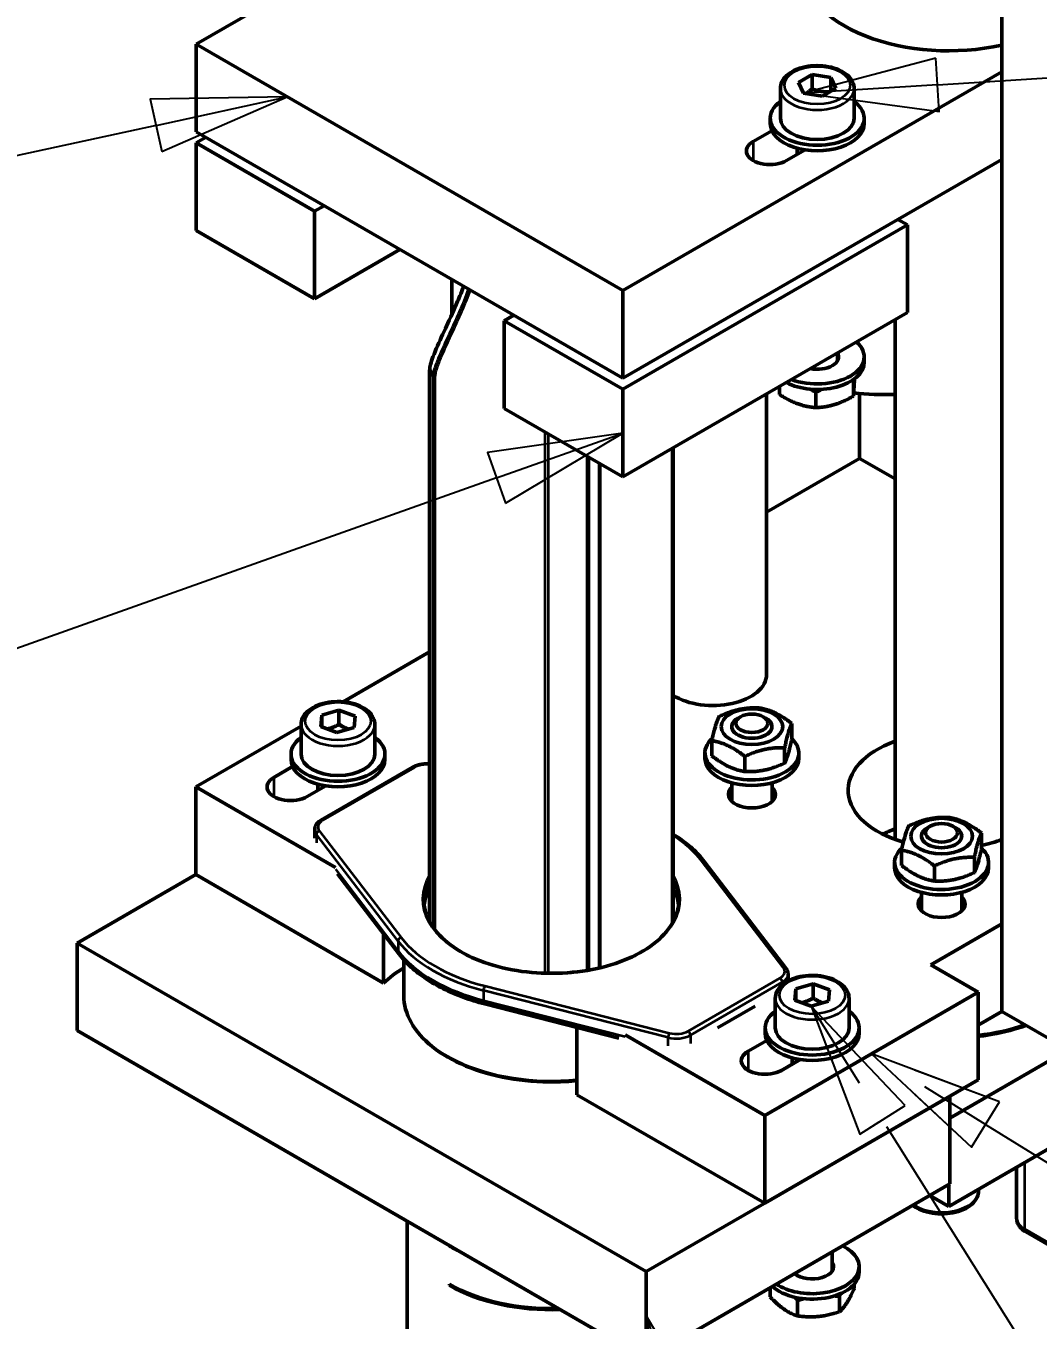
# Model space of a CAD drawing. Header units: millimetres. Extents: x -945 to 1680, y -1981 to 1188.
# Drawn here: x 1042.2 to 1117.6, y 829.7 to 926.2 of the extents above; entities that cross this region are included whole.
import ezdxf

# ---------------------------------------------------------------- set-up
doc = ezdxf.new("R2010")
doc.units = ezdxf.units.MM
doc.header["$LTSCALE"] = 4
for name, color, linetype, lineweight in [('Symbol (ISO)', 7, 'Continuous', 25), ('Visible (ISO)', 7, 'Continuous', 50), ('Visible Narrow (ISO)', 7, 'Continuous', 35)]:
    doc.layers.add(name, color=color, linetype=linetype, lineweight=lineweight)
doc.styles.add('Note Text (ISO)', font='tahoma.ttf')

# ---------------------------------------------------------------- blocks, each defined once
blk = doc.blocks.new('Balloon21')
at = {"layer": 'Symbol (ISO)'}
for p, q in [((271.669, 223.962), (269.146, 223.596)), ((269.314, 223.125), (271.669, 223.962)), ((269.481, 222.653), (271.669, 223.962)), ((269.146, 223.596), (269.481, 222.653)), ((269.314, 223.125), (249.76, 216.175)), ((244.816, 219.668), (244.657, 219.668)), ((244.816, 209.168), (244.657, 209.168))]:
    blk.add_line(p, q, dxfattribs=at)
at = {"layer": 'Symbol (ISO)', "flags": 128}
blk.add_lwpolyline([(269.481, 222.653), (271.669, 223.962), (269.146, 223.596), (269.481, 222.653)], dxfattribs=at)
at = {"layer": 'Symbol (ISO)'}
for centre, start, end in [((244.657, 214.418), 90, 270), ((244.816, 214.418), 270, 90)]:
    blk.add_arc(centre, 5.25, start, end, dxfattribs=at)
blk.add_solid([(269.481, 222.653), (271.669, 223.962), (269.146, 223.596), (269.481, 222.653)], dxfattribs=at)
at = {"layer": 'Symbol (ISO)', "insert": (244.736, 214.454), "char_height": 3.5, "attachment_point": 5, "style": 'Note Text (ISO)'}
blk.add_mtext('004', dxfattribs=at)
blk = doc.blocks.new('Balloon22')
at = {"layer": 'Symbol (ISO)'}
for p, q in [((265.412, 230.228), (262.863, 230.185)), ((262.863, 230.185), (263.075, 229.208)), ((262.969, 229.697), (265.412, 230.228)), ((263.075, 229.208), (265.412, 230.228)), ((262.969, 229.697), (237.033, 224.056))]:
    blk.add_line(p, q, dxfattribs=at)
at = {"layer": 'Symbol (ISO)', "flags": 128}
blk.add_lwpolyline([(263.075, 229.208), (265.412, 230.228), (262.863, 230.185), (263.075, 229.208)], dxfattribs=at)
at = {"layer": 'Symbol (ISO)'}
blk.add_solid([(263.075, 229.208), (265.412, 230.228), (262.863, 230.185), (263.075, 229.208)], dxfattribs=at)
blk = doc.blocks.new('Balloon28')
at = {"layer": 'Symbol (ISO)'}
for p, q in [((272.924, 205.153), (272.106, 207.515)), ((273.396, 205.316), (272.106, 207.515)), ((272.106, 207.515), (272.451, 204.989))]:
    blk.add_line(p, q, dxfattribs=at)
at = {"layer": 'Symbol (ISO)', "flags": 128}
blk.add_lwpolyline([(273.396, 205.316), (272.106, 207.515), (272.451, 204.989), (273.396, 205.316)], dxfattribs=at)
at = {"layer": 'Symbol (ISO)'}
blk.add_solid([(273.396, 205.316), (272.106, 207.515), (272.451, 204.989), (273.396, 205.316)], dxfattribs=at)
blk = doc.blocks.new('Balloon29')
at = {"layer": 'Symbol (ISO)'}
for p, q in [((278.693, 211.498), (277.107, 212.089)), ((277.098, 211.647), (278.167, 210.648)), ((278.43, 211.073), (277.299, 211.773)), ((278.167, 210.648), (278.693, 211.498)), ((278.43, 211.073), (295.067, 200.777)), ((299.521, 203.27), (299.681, 203.27)), ((299.521, 192.77), (299.681, 192.77))]:
    blk.add_line(p, q, dxfattribs=at)
at = {"layer": 'Symbol (ISO)', "flags": 128}
blk.add_lwpolyline([(278.693, 211.498), (276.304, 212.389), (278.167, 210.648), (278.693, 211.498)], dxfattribs=at)
at = {"layer": 'Symbol (ISO)'}
for centre, start, end in [((299.521, 198.02), 90, 270), ((299.681, 198.02), 270, 90)]:
    blk.add_arc(centre, 5.25, start, end, dxfattribs=at)
blk.add_solid([(278.693, 211.498), (276.304, 212.389), (278.167, 210.648), (278.693, 211.498)], dxfattribs=at)
at = {"layer": 'Symbol (ISO)', "insert": (299.601, 198.057), "char_height": 3.5, "attachment_point": 5, "style": 'Note Text (ISO)'}
blk.add_mtext('005', dxfattribs=at)
blk = doc.blocks.new('Balloon36')
at = {"layer": 'Symbol (ISO)'}
for p, q in [((275.181, 213.278), (276.086, 210.894)), ((276.083, 211.841), (275.181, 213.278)), ((276.264, 212.133), (275.181, 213.278)), ((276.086, 210.894), (276.45, 211.123)), ((276.586, 211.038), (294.092, 183.138))]:
    blk.add_line(p, q, dxfattribs=at)
at = {"layer": 'Symbol (ISO)', "flags": 128}
blk.add_lwpolyline([(276.933, 211.426), (275.181, 213.278), (276.086, 210.894), (276.933, 211.426)], dxfattribs=at)
at = {"layer": 'Symbol (ISO)'}
blk.add_solid([(276.933, 211.426), (275.181, 213.278), (276.086, 210.894), (276.933, 211.426)], dxfattribs=at)
blk = doc.blocks.new('Balloon37')
at = {"layer": 'Symbol (ISO)'}
for p, q in [((277.535, 230.453), (312.561, 232.685)), ((277.503, 230.952), (275.04, 230.294)), ((277.567, 229.954), (277.503, 230.952)), ((277.535, 230.453), (275.04, 230.294)), ((275.04, 230.294), (277.567, 229.954))]:
    blk.add_line(p, q, dxfattribs=at)
at = {"layer": 'Symbol (ISO)', "flags": 128}
blk.add_lwpolyline([(277.503, 230.952), (275.04, 230.294), (277.567, 229.954), (277.503, 230.952)], dxfattribs=at)
at = {"layer": 'Symbol (ISO)'}
blk.add_solid([(277.503, 230.952), (275.04, 230.294), (277.567, 229.954), (277.503, 230.952)], dxfattribs=at)

msp = doc.modelspace()

# ---------------------------------------------------------------- linework, layer by layer
at = {"layer": 'Visible (ISO)'}
for p, q in [((1114.94, 972.744), (1114.94, 852.719)), ((1073.675, 935.697), (1054.858, 924.833)), ((1054.858, 924.833), (1086.678, 906.462)), ((1054.858, 918.301), (1054.858, 924.833)), ((1086.678, 906.462), (1114.94, 922.779)), ((1099.776, 921.981), (1100.789, 922.574)), ((1100.789, 922.574), (1102.186, 922.365)), ((1100.789, 922.574), (1100.789, 921.513)), ((1100.16, 921.177), (1099.776, 921.981)), ((1102.57, 921.561), (1101.557, 920.968)), ((1102.186, 922.365), (1102.57, 921.561)), ((1102.186, 921.336), (1102.186, 922.365)), ((1098.423, 921.526), (1098.423, 919.322)), ((1101.557, 920.968), (1100.16, 921.177)), ((1103.923, 921.526), (1103.923, 919.322)), ((1097.673, 919.322), (1097.673, 918.913)), ((1104.673, 919.322), (1104.673, 918.913)), ((1054.858, 918.301), (1086.678, 899.93)), ((1055.565, 917.893), (1054.858, 917.485)), ((1096.4, 917.587), (1097.793, 918.39)), ((1054.858, 917.485), (1063.697, 912.381)), ((1054.858, 910.953), (1054.858, 917.485)), ((1100.267, 916.962), (1098.875, 916.158)), ((1099.673, 917.088), (1099.673, 916.618)), ((1086.678, 899.93), (1114.94, 916.247)), ((1063.697, 912.381), (1064.404, 912.79)), ((1063.697, 905.849), (1063.697, 912.381)), ((1054.858, 910.953), (1063.697, 905.849)), ((1086.678, 899.113), (1107.891, 911.361)), ((1107.891, 911.361), (1107.184, 911.769)), ((1107.891, 904.829), (1107.891, 911.361)), ((1070.061, 909.524), (1063.697, 905.849)), ((1073.928, 907.291), (1073.928, 904.677)), ((1086.678, 899.93), (1086.678, 906.462)), ((1073.928, 904.646), (1073.928, 904.646)), ((1078.546, 904.625), (1077.839, 904.216)), ((1077.839, 904.216), (1077.839, 897.684)), ((1077.839, 904.216), (1086.678, 899.113)), ((1086.678, 892.581), (1107.891, 904.829)), ((1106.974, 865.546), (1106.974, 904.3)), ((1102.673, 901.816), (1102.673, 901.206)), ((1104.673, 901.119), (1104.673, 901.528)), ((1072.274, 900.565), (1072.274, 859.407)), ((1072.28, 900.545), (1072.414, 900.328)), ((1072.414, 900.328), (1072.548, 900.11)), ((1072.683, 900.077), (1072.675, 900.075)), ((1103.868, 899.737), (1103.868, 898.602)), ((1086.678, 892.581), (1086.678, 899.113)), ((1097.395, 877.839), (1097.395, 898.769)), ((1098.371, 899.333), (1098.371, 898.71)), ((1101.065, 898.874), (1101.065, 897.74)), ((1104.333, 893.952), (1104.333, 898.795)), ((1077.839, 897.684), (1086.678, 892.581)), ((1090.431, 894.748), (1090.431, 859.407)), ((1084.974, 893.565), (1084.974, 855.976)), ((1104.333, 893.952), (1097.395, 889.946)), ((1106.974, 892.427), (1104.333, 893.952)), ((1072.274, 879.525), (1065.837, 875.808)), ((1064.157, 873.977), (1064.231, 874.809)), ((1064.231, 874.809), (1065.517, 875.188)), ((1064.231, 874.809), (1064.231, 873.949)), ((1065.517, 875.188), (1066.728, 874.735)), ((1065.517, 874.127), (1065.517, 875.188)), ((1066.728, 874.735), (1066.654, 873.903)), ((1095.458, 874.697), (1095.241, 874.571)), ((1097.145, 874.697), (1097.362, 874.571)), ((1062.693, 873.993), (1054.836, 869.457)), ((1062.693, 874.111), (1062.693, 871.906)), ((1065.369, 873.524), (1064.157, 873.977)), ((1066.654, 873.903), (1065.369, 873.524)), ((1068.193, 874.111), (1068.193, 871.906)), ((1094.802, 873.959), (1094.802, 873.959)), ((1097.802, 873.959), (1097.802, 873.959)), ((1099.28, 873.049), (1099.28, 874.183)), ((1093.324, 871.776), (1093.324, 872.91)), ((1098.745, 871.241), (1098.745, 872.376)), ((1061.943, 871.906), (1061.943, 871.498)), ((1068.943, 871.906), (1068.943, 871.498)), ((1092.802, 871.999), (1092.802, 871.591)), ((1095.767, 870.605), (1095.767, 871.739)), ((1099.802, 871.999), (1099.802, 871.591)), ((1060.67, 870.171), (1062.062, 870.975)), ((1071.035, 870.933), (1064.196, 866.984)), ((1054.836, 869.457), (1065.252, 863.443)), ((1054.836, 862.925), (1054.836, 869.457)), ((1064.537, 869.546), (1063.144, 868.742)), ((1063.943, 869.672), (1063.943, 869.203)), ((1094.802, 868.382), (1094.802, 869.765)), ((1097.802, 868.382), (1097.802, 869.765)), ((1109.6, 866.532), (1109.383, 866.406)), ((1111.288, 866.532), (1111.504, 866.406)), ((1063.705, 866.258), (1063.705, 865.645)), ((1108.944, 865.794), (1108.944, 865.794)), ((1111.944, 865.794), (1111.944, 865.794)), ((1113.422, 864.884), (1113.422, 866.018)), ((1107.466, 863.611), (1107.466, 864.745)), ((1098.842, 855.954), (1092.753, 863.898)), ((1106.944, 863.834), (1106.944, 863.426)), ((1112.887, 863.076), (1112.887, 864.211)), ((1113.944, 863.834), (1113.944, 863.426)), ((1054.836, 862.925), (1045.997, 857.822)), ((1054.836, 862.925), (1068.838, 854.841)), ((1069.994, 857.004), (1065.408, 862.987)), ((1109.91, 862.44), (1109.91, 863.574)), ((1108.944, 860.217), (1108.944, 861.6)), ((1111.944, 860.217), (1111.944, 861.6)), ((1109.637, 856.189), (1114.94, 859.251)), ((1068.838, 854.841), (1068.838, 858.512)), ((1045.997, 857.822), (1088.424, 833.327)), ((1045.997, 851.29), (1045.997, 857.822)), ((1070.352, 853.903), (1070.352, 856.573)), ((1113.172, 854.148), (1109.637, 856.189)), ((1099, 855.51), (1099, 855.005)), ((1097.262, 844.962), (1113.172, 854.148)), ((1099.513, 853.564), (1099.587, 854.397)), ((1099.587, 854.397), (1100.872, 854.776)), ((1099.587, 854.397), (1099.587, 853.537)), ((1100.872, 854.776), (1102.083, 854.323)), ((1100.872, 853.714), (1100.872, 854.776)), ((1102.083, 854.323), (1102.009, 853.49)), ((1113.172, 847.616), (1113.172, 854.148)), ((1086.389, 850.73), (1076.389, 853.285)), ((1093.727, 851.494), (1096.555, 853.127)), ((1098.048, 853.698), (1098.048, 851.494)), ((1100.724, 853.111), (1099.513, 853.564)), ((1102.009, 853.49), (1100.724, 853.111)), ((1103.548, 853.698), (1103.548, 851.494)), ((1114.94, 852.719), (1113.172, 851.698)), ((1114.94, 852.719), (1120.597, 849.453)), ((1045.997, 851.29), (1088.424, 826.795)), ((1083.26, 851.529), (1083.26, 846.514)), ((1097.298, 851.494), (1097.298, 851.086)), ((1104.298, 851.494), (1104.298, 851.086)), ((1086.846, 850.976), (1097.262, 844.962)), ((1096.025, 849.759), (1097.417, 850.563)), ((1110.974, 838.182), (1132.187, 850.429)), ((1099.298, 849.26), (1099.298, 848.791)), ((1111.051, 844.758), (1119.89, 849.861)), ((1099.892, 849.134), (1098.5, 848.33)), ((1097.262, 838.43), (1113.172, 847.616)), ((1083.26, 846.514), (1097.262, 838.43)), ((1088.424, 833.327), (1111.051, 846.391)), ((1111.051, 839.859), (1111.051, 846.391)), ((1097.262, 838.43), (1097.262, 844.962)), ((1116.035, 837.336), (1116.035, 841.104)), ((1088.424, 826.795), (1111.051, 839.859)), ((1110.974, 838.182), (1110.974, 839.815)), ((1109.56, 838.998), (1110.974, 838.182)), ((1113.194, 839.345), (1113.194, 839.463)), ((1070.602, 828.016), (1070.602, 837.084)), ((1139.877, 822.923), (1116.725, 836.291)), ((1073.751, 835.266), (1073.751, 835.221)), ((1073.786, 835.242), (1073.751, 835.221)), ((1073.786, 835.246), (1073.786, 835.242)), ((1102.298, 834.805), (1102.298, 833.378)), ((1088.424, 826.795), (1088.424, 833.327)), ((1104.298, 833.292), (1104.298, 833.7)), ((1073.751, 832.384), (1073.751, 832.302)), ((1073.786, 832.323), (1073.751, 832.302)), ((1073.786, 832.364), (1073.786, 832.323)), ((1097.668, 832.132), (1097.668, 831.436)), ((1103.928, 832.387), (1103.928, 832.053)), ((1099.696, 831.16), (1099.696, 830.025)), ((1102.826, 831.468), (1102.826, 830.334))]:
    msp.add_line(p, q, dxfattribs=at)
for centre, major_axis, start_param, end_param in [((1110.974, 930.696), (-11, 0), 0, 1.939639), ((1101.173, 919.322), (-3.5, 0), 5.616239, 10.091724), ((1101.173, 918.913), (-3.5, 0), 0, 3.141593), ((1101.173, 919.322), (2.75, 0), 3.141593, 6.283185), ((1097.638, 916.872), (-1.75, 0), 5.497787, 8.63938), ((1101.173, 901.528), (3.5, 0), 4.13031, 6.865264), ((1101.173, 901.528), (1.6, 0), 4.384487, 6.611087), ((1101.173, 901.119), (1.6, 0), 0.22281, 0.355421), ((1072.374, 900.565), (-0.1, 0), 5.87408, 6.624757), ((1072.382, 900.566), (-0.1, 0), 6.283183, 6.582131), ((1081.352, 902.163), (-9.487, 0), 0.298946, 0.341572), ((1072.374, 900.565), (-0.1, 0), 5.755911, 5.759084), ((1072.382, 900.566), (-0.1, 0), 5.960954, 5.964409), ((1081.352, 902.163), (-9.487, 0), 0.341572, 0.384197), ((1101.173, 901.119), (3.5, 0), 3.986089, 6.283185), ((1072.642, 900.13), (-0.1, 0), 0.341572, 1.912368), ((1072.65, 900.131), (-0.1, 0), 0.384197, 1.912368), ((1106.101, 904.77), (-10.5, 0), 1.358558, 1.654029), ((1093.395, 877.839), (4, 0), 3.877782, 6.283185), ((1096.302, 873.959), (-1.5, 0), 5.484474, 10.223489), ((1096.302, 873.959), (-1.5, 0), 5.497787, 10.210176), ((1065.443, 871.906), (-3.5, 0), 5.616239, 10.091724), ((1096.302, 871.999), (-3.5, 0), 5.708631, 9.977989), ((1110.974, 869.208), (-7.5, 0), 5.274925, 7.387163), ((1065.443, 871.498), (-3.5, 0), 0, 3.141593), ((1065.443, 871.906), (2.75, 0), 3.141593, 6.283185), ((1096.302, 871.591), (-3.5, 0), 0, 3.141593), ((1061.907, 869.457), (-1.75, 0), 5.497787, 8.63938), ((1096.302, 868.902), (1.75, 0), 2.600493, 6.824285), ((1110.974, 862.676), (-7.5, 0), 5.274925, 5.428678), ((1110.444, 865.794), (-1.5, 0), 5.484474, 10.223489), ((1110.444, 865.794), (-1.5, 0), 5.497787, 10.210176), ((1110.444, 863.834), (-3.5, 0), 5.708631, 9.977989), ((1110.974, 869.208), (-7.5, 0), 1.903235, 2.127966), ((1110.444, 863.426), (-3.5, 0), 0, 3.141593), ((1110.444, 860.737), (1.75, 0), 2.600493, 6.824285), ((1077.817, 851.698), (-10.5, 0), 5.503168, 5.738191), ((1100.798, 851.494), (-3.5, 0), 5.616239, 10.091724), ((1100.798, 851.494), (2.75, 0), 3.141593, 6.283185), ((1100.798, 851.086), (-3.5, 0), 0, 3.141593), ((1097.262, 849.044), (-1.75, 0), 5.497787, 8.63938), ((1081.352, 839.61), (-10.75, 0), 0.785398, 0.886387), ((1081.388, 839.63), (10.75, 0), 3.926991, 3.956787), ((1100.798, 833.7), (3.5, 0), 3.8431, 7.152475), ((1100.798, 833.7), (1.6, 0), 3.742652, 6.638607), ((1100.798, 833.292), (3.5, 0), 3.698354, 6.283185), ((1100.798, 833.292), (1.6, 0), 0.22281, 0.355421), ((1081.352, 836.773), (10.75, 0), 3.926991, 4.761355), ((1081.352, 836.691), (-10.75, 0), 0.785398, 1.632248), ((1081.388, 836.711), (10.75, 0), 3.926991, 4.767615)]:
    msp.add_ellipse(centre, major_axis=major_axis, ratio=0.57735, start_param=start_param, end_param=end_param, dxfattribs=at)
for centre, major_axis in [((1096.302, 873.959), (-2.3, 0)), ((1096.302, 874.209), (1.193, 0)), ((1110.444, 865.794), (-2.3, 0)), ((1110.444, 866.044), (1.193, 0))]:
    msp.add_ellipse(centre, major_axis=major_axis, ratio=0.57735, dxfattribs=at)
for points, knots in [([(1098.423, 921.526), (1098.423, 921.698), (1098.464, 921.868), (1098.619, 922.197), (1098.739, 922.354), (1099.055, 922.648), (1099.26, 922.781), (1099.728, 923.003), (1099.994, 923.09), (1100.553, 923.208), (1100.847, 923.238), (1101.433, 923.243), (1101.726, 923.216), (1102.286, 923.108), (1102.553, 923.027), (1103.037, 922.811), (1103.253, 922.677), (1103.603, 922.364), (1103.74, 922.185), (1103.889, 921.841), (1103.923, 921.684), (1103.923, 921.526)], [0.269274, 0.269274, 0.269274, 0.269274, 0.535069, 0.535069, 0.824693, 0.824693, 1.152788, 1.152788, 1.491499, 1.491499, 1.827632, 1.827632, 2.162192, 2.162192, 2.498107, 2.498107, 2.836759, 2.836759, 3.166359, 3.166359, 3.410867, 3.410867, 3.410867, 3.410867]), ([(1072.282, 900.566), (1072.282, 900.695), (1072.307, 900.827), (1072.388, 901.144), (1072.452, 901.332), (1072.732, 902.079), (1072.988, 902.632), (1073.338, 903.392), (1073.434, 903.599), (1073.816, 904.426), (1074.099, 905.047), (1074.522, 906.039), (1074.674, 906.408), (1074.816, 906.778)], [0, 0, 0, 0, 0.045776, 0.045776, 0.1127633, 0.1127633, 0.3136118, 0.3136118, 0.3888377, 0.3888377, 0.6145318, 0.6145318, 0.7476729, 0.7476729, 0.7476729, 0.7476729]), ([(1062.693, 874.111), (1062.693, 874.282), (1062.733, 874.453), (1062.888, 874.782), (1063.008, 874.938), (1063.325, 875.233), (1063.529, 875.366), (1063.998, 875.588), (1064.263, 875.675), (1064.823, 875.792), (1065.116, 875.823), (1065.702, 875.827), (1065.995, 875.801), (1066.556, 875.693), (1066.823, 875.611), (1067.306, 875.396), (1067.522, 875.262), (1067.873, 874.948), (1068.01, 874.77), (1068.158, 874.426), (1068.193, 874.269), (1068.193, 874.111)], [0.99592, 0.99592, 0.99592, 0.99592, 1.261714, 1.261714, 1.551339, 1.551339, 1.879434, 1.879434, 2.218145, 2.218145, 2.554278, 2.554278, 2.888837, 2.888837, 3.224753, 3.224753, 3.563405, 3.563405, 3.893005, 3.893005, 4.137513, 4.137513, 4.137513, 4.137513]), ([(1071.035, 870.933), (1071.121, 870.983), (1071.215, 871.025), (1071.413, 871.094), (1071.517, 871.121), (1071.732, 871.161), (1071.843, 871.172), (1072.061, 871.181), (1072.168, 871.177), (1072.274, 871.167)], [3.1415927, 3.1415927, 3.1415927, 3.1415927, 3.3819932, 3.3819932, 3.6223937, 3.6223937, 3.8627943, 3.8627943, 4.0922274, 4.0922274, 4.0922274, 4.0922274]), ([(1063.705, 866.258), (1063.705, 866.318), (1063.713, 866.379), (1063.745, 866.495), (1063.768, 866.551), (1063.828, 866.656), (1063.863, 866.705), (1063.944, 866.796), (1063.989, 866.839), (1064.087, 866.917), (1064.14, 866.952), (1064.196, 866.984)], [2.3561945, 2.3561945, 2.3561945, 2.3561945, 2.5132741, 2.5132741, 2.6703538, 2.6703538, 2.8274334, 2.8274334, 2.984513, 2.984513, 3.1415927, 3.1415927, 3.1415927, 3.1415927]), ([(1090.431, 865.927), (1090.546, 865.856), (1090.658, 865.784), (1091.171, 865.441), (1091.541, 865.153), (1092.205, 864.547), (1092.5, 864.228), (1092.753, 863.898)], [4.7458751, 4.7458751, 4.7458751, 4.7458751, 4.7861477, 4.7861477, 4.9336652, 4.9336652, 5.0811826, 5.0811826, 5.0811826, 5.0811826]), ([(1072.274, 861.952), (1072.239, 861.886), (1072.205, 861.821), (1072.01, 861.402), (1071.908, 861.042), (1071.87, 860.68)], [3.6253519, 3.6253519, 3.6253519, 3.6253519, 3.6634803, 3.6634803, 3.8661341, 3.8661341, 3.8661341, 3.8661341]), ([(1090.852, 861.006), (1090.852, 860.421), (1090.686, 859.835), (1090.035, 858.727), (1089.556, 858.205), (1088.336, 857.275), (1087.598, 856.868), (1085.935, 856.206), (1085.011, 855.951), (1083.068, 855.622), (1082.05, 855.547), (1080.024, 855.586), (1079.016, 855.699), (1077.115, 856.102), (1076.221, 856.392), (1074.639, 857.116), (1073.951, 857.55), (1072.848, 858.518), (1072.433, 859.051), (1071.96, 860.063), (1071.852, 860.534), (1071.852, 861.006)], [5.497787, 5.497787, 5.497787, 5.497787, 5.824705, 5.824705, 6.146357, 6.146357, 6.464761, 6.464761, 6.78307, 6.78307, 7.101679, 7.101679, 7.420391, 7.420391, 7.738948, 7.738948, 8.057199, 8.057199, 8.375869, 8.375869, 8.63938, 8.63938, 8.63938, 8.63938]), ([(1076.389, 853.285), (1075.835, 853.426), (1075.298, 853.591), (1074.27, 853.967), (1073.778, 854.177), (1072.849, 854.64), (1072.412, 854.892), (1071.602, 855.434), (1071.229, 855.725), (1070.555, 856.34), (1070.254, 856.664), (1069.994, 857.004)], [1.2020027, 1.2020027, 1.2020027, 1.2020027, 1.3495202, 1.3495202, 1.4970376, 1.4970376, 1.6445551, 1.6445551, 1.7920725, 1.7920725, 1.9395899, 1.9395899, 1.9395899, 1.9395899]), ([(1098.842, 855.954), (1098.861, 855.928), (1098.879, 855.902), (1098.912, 855.847), (1098.927, 855.818), (1098.953, 855.76), (1098.964, 855.73), (1098.982, 855.669), (1098.989, 855.637), (1098.998, 855.574), (1099, 855.542), (1099, 855.51)], [5.0811826, 5.0811826, 5.0811826, 5.0811826, 5.1645035, 5.1645035, 5.2478244, 5.2478244, 5.3311453, 5.3311453, 5.4144662, 5.4144662, 5.4977871, 5.4977871, 5.4977871, 5.4977871]), ([(1098.048, 853.698), (1098.048, 853.87), (1098.088, 854.04), (1098.244, 854.37), (1098.364, 854.526), (1098.68, 854.82), (1098.885, 854.954), (1099.353, 855.176), (1099.619, 855.263), (1100.178, 855.38), (1100.471, 855.411), (1101.058, 855.415), (1101.351, 855.389), (1101.911, 855.281), (1102.178, 855.199), (1102.661, 854.983), (1102.877, 854.849), (1103.228, 854.536), (1103.365, 854.358), (1103.514, 854.013), (1103.548, 853.856), (1103.548, 853.698)], [0.99592, 0.99592, 0.99592, 0.99592, 1.261714, 1.261714, 1.551339, 1.551339, 1.879434, 1.879434, 2.218145, 2.218145, 2.554278, 2.554278, 2.888837, 2.888837, 3.224753, 3.224753, 3.563405, 3.563405, 3.893005, 3.893005, 4.137513, 4.137513, 4.137513, 4.137513]), ([(1070.352, 853.903), (1070.352, 853.225), (1070.536, 852.548), (1071.25, 851.257), (1071.787, 850.644), (1073.168, 849.54), (1074.016, 849.051), (1075.933, 848.256), (1077.002, 847.95), (1079.247, 847.548), (1080.424, 847.454), (1082.155, 847.476), (1082.711, 847.508), (1083.26, 847.564)], [3.926991, 3.926991, 3.926991, 3.926991, 4.235865, 4.235865, 4.552235, 4.552235, 4.874765, 4.874765, 5.197752, 5.197752, 5.520219, 5.520219, 5.67345, 5.67345, 5.67345, 5.67345]), ([(1116.737, 851.681), (1115.955, 851.4), (1115.113, 851.177), (1113.888, 850.954), (1113.532, 850.901), (1113.172, 850.858)], [5.815677, 5.815677, 5.815677, 5.815677, 6.0684577, 6.0684577, 6.1696542, 6.1696542, 6.1696542, 6.1696542]), ([(1108.292, 838.266), (1108.431, 838.158), (1108.589, 838.062), (1108.999, 837.868), (1109.265, 837.781), (1109.824, 837.664), (1110.117, 837.633), (1110.704, 837.629), (1110.997, 837.655), (1111.557, 837.763), (1111.824, 837.845), (1112.307, 838.06), (1112.523, 838.194), (1112.874, 838.507), (1113.011, 838.686), (1113.16, 839.03), (1113.194, 839.187), (1113.194, 839.345)], [6.566745, 6.566745, 6.566745, 6.566745, 6.81217, 6.81217, 7.150881, 7.150881, 7.487014, 7.487014, 7.821573, 7.821573, 8.157489, 8.157489, 8.496141, 8.496141, 8.825741, 8.825741, 9.070249, 9.070249, 9.070249, 9.070249]), ([(1116.725, 836.291), (1116.649, 836.334), (1116.578, 836.382), (1116.443, 836.489), (1116.381, 836.548), (1116.267, 836.676), (1116.216, 836.747), (1116.13, 836.899), (1116.095, 836.982), (1116.048, 837.155), (1116.035, 837.245), (1116.035, 837.336)], [4.712389, 4.712389, 4.712389, 4.712389, 4.8694686, 4.8694686, 5.0265482, 5.0265482, 5.1836279, 5.1836279, 5.3407075, 5.3407075, 5.4977871, 5.4977871, 5.4977871, 5.4977871])]:
    msp.add_open_spline(points, degree=3, knots=knots, dxfattribs=at)
for points, weights in [([(1100.789, 921.513), (1100.542, 921.285), (1100.328, 921.152)], [1, 1.06991003885, 1.07663460229]), ([(1102.12, 921.298), (1101.462, 921.248), (1100.789, 921.513)], [1.01235628466, 1.14825374018, 1]), ([(1103.868, 899.737), (1103.789, 899.733), (1103.712, 899.728)], [1, 1.00758847928, 1.01443248775]), ([(1103.868, 898.602), (1103.912, 899.043), (1103.952, 899.89)], [1, 1.12240667591, 1.05110498513]), ([(1103.872, 899.832), (1103.87, 899.785), (1103.868, 899.737)], [1.00984881487, 1.00509201248, 1]), ([(1098.371, 898.71), (1099.718, 897.851), (1101.065, 897.74)], [1, 1.15470053838, 1]), ([(1101.065, 898.874), (1100.854, 899.009), (1100.658, 899.121)], [1, 1.0214259123, 1.03691687799]), ([(1101.495, 899.107), (1101.288, 899.002), (1101.065, 898.874)], [1.03734578486, 1.0217233186, 1]), ([(1101.065, 897.74), (1102.467, 897.797), (1103.868, 898.602)], [1, 1.15470053838, 1]), ([(1093.858, 874.717), (1095.347, 875.41), (1096.836, 875.354)], [1, 1.15470053838, 1]), ([(1096.836, 875.354), (1098.058, 875.142), (1099.28, 874.183)], [1, 1.15470053838, 1]), ([(1093.324, 872.91), (1093.591, 874.188), (1093.858, 874.717)], [1, 1.15470053838, 1]), ([(1065.517, 874.127), (1065.057, 873.869), (1064.651, 873.792)], [1, 1.10593258579, 1.06678858879]), ([(1066.22, 873.775), (1065.893, 873.88), (1065.517, 874.127)], [1.07500827441, 1.09080961265, 1]), ([(1099.28, 874.183), (1099.012, 873.653), (1098.745, 872.376)], [1, 1.15470053838, 1]), ([(1095.767, 871.739), (1094.546, 872.699), (1093.324, 872.91)], [1, 1.15470053838, 1]), ([(1098.745, 872.376), (1097.256, 872.432), (1095.767, 871.739)], [1, 1.15470053838, 1]), ([(1098.745, 871.241), (1099.012, 871.771), (1099.28, 873.049)], [1, 1.15470053838, 1]), ([(1093.324, 871.776), (1094.546, 870.816), (1095.767, 870.605)], [1, 1.15470053838, 1]), ([(1095.767, 870.605), (1097.256, 870.549), (1098.745, 871.241)], [1, 1.15470053838, 1]), ([(1107.466, 864.745), (1107.733, 866.023), (1108, 866.552)], [1, 1.15470053838, 1]), ([(1108, 866.552), (1109.489, 867.245), (1110.978, 867.189)], [1, 1.15470053838, 1]), ([(1110.978, 867.189), (1112.2, 866.977), (1113.422, 866.018)], [1, 1.15470053838, 1]), ([(1113.422, 866.018), (1113.155, 865.488), (1112.887, 864.211)], [1, 1.15470053838, 1]), ([(1109.91, 863.574), (1108.688, 864.534), (1107.466, 864.745)], [1, 1.15470053838, 1]), ([(1112.887, 863.076), (1113.155, 863.606), (1113.422, 864.884)], [1, 1.15470053838, 1]), ([(1112.887, 864.211), (1111.398, 864.267), (1109.91, 863.574)], [1, 1.15470053838, 1]), ([(1107.466, 863.611), (1108.688, 862.651), (1109.91, 862.44)], [1, 1.15470053838, 1]), ([(1109.91, 862.44), (1111.398, 862.384), (1112.887, 863.076)], [1, 1.15470053838, 1]), ([(1100.872, 853.714), (1100.412, 853.457), (1100.007, 853.38)], [1, 1.10593258579, 1.06678858879]), ([(1101.576, 853.362), (1101.248, 853.468), (1100.872, 853.714)], [1.07500827441, 1.09080961265, 1]), ([(1102.826, 830.334), (1103.377, 830.819), (1103.928, 832.053)], [1, 1.15470053838, 1]), ([(1097.668, 831.436), (1098.682, 830.357), (1099.696, 830.025)], [1, 1.15470053838, 1]), ([(1099.696, 831.16), (1099.559, 831.305), (1099.431, 831.431)], [1, 1.01835687131, 1.03235726491]), ([(1100.164, 831.304), (1099.938, 831.241), (1099.696, 831.16)], [1.03655404408, 1.02117555073, 1]), ([(1102.826, 831.468), (1102.635, 831.495), (1102.455, 831.512)], [1, 1.01655822344, 1.02957185982]), ([(1102.926, 831.687), (1102.877, 831.582), (1102.826, 831.468)], [1.02310727936, 1.01257596977, 1]), ([(1099.696, 830.025), (1101.261, 829.805), (1102.826, 830.334)], [1, 1.15470053838, 1])]:
    msp.add_rational_spline(points, weights, degree=2, dxfattribs=at)
msp.add_open_spline([(1090.835, 860.68), (1090.79, 861.11), (1090.654, 861.538), (1090.431, 861.952)], degree=3, dxfattribs=at)
at = {"layer": 'Visible Narrow (ISO)'}
for p, q in [((1096.4, 917.587), (1096.4, 916.158)), ((1072.28, 900.545), (1072.28, 859.396)), ((1072.548, 858.967), (1072.548, 900.11)), ((1072.675, 900.075), (1072.675, 858.795)), ((1080.86, 895.94), (1080.86, 855.571)), ((1081.116, 895.792), (1081.116, 855.565)), ((1090.365, 859.288), (1090.365, 894.71)), ((1084.026, 855.784), (1084.026, 894.112)), ((1084.153, 894.039), (1084.153, 855.806)), ((1084.907, 855.96), (1084.907, 893.604)), ((1071.16, 870.921), (1064.321, 866.972)), ((1060.67, 870.171), (1060.67, 868.742)), ((1063.833, 865.907), (1063.833, 865.295)), ((1069.922, 857.963), (1063.833, 865.907)), ((1064.062, 866.17), (1070.15, 858.226)), ((1098.643, 856.006), (1092.555, 863.95)), ((1065.252, 863.32), (1069.922, 857.228)), ((1069.922, 857.963), (1069.922, 857.228)), ((1091.544, 851.255), (1098.384, 855.203)), ((1076.294, 854.284), (1076.294, 853.549)), ((1090.054, 850.769), (1076.294, 854.284)), ((1076.395, 854.62), (1090.155, 851.105)), ((1098.561, 854.897), (1091.721, 850.948)), ((1098.561, 854.708), (1098.561, 854.897)), ((1076.294, 853.549), (1086.846, 850.853)), ((1090.054, 850.156), (1090.054, 850.769)), ((1091.721, 850.948), (1091.721, 850.336)), ((1096.025, 849.759), (1096.025, 848.33)), ((1116.621, 841.442), (1116.621, 836.52)), ((1116.621, 836.52), (1139.774, 823.152))]:
    msp.add_line(p, q, dxfattribs=at)
for centre in [(1101.173, 921.771), (1065.443, 874.356), (1100.798, 853.943)]:
    msp.add_ellipse(centre, major_axis=(2.45, 0), ratio=0.57735, dxfattribs=at)
for centre, major_axis, ratio, start_param, end_param in [((1101.173, 921.526), (-2.75, 0), 0.57735, 0, 3.141593), ((1065.443, 874.111), (-2.75, 0), 0.57735, 0, 3.141593), ((1071.16, 870.717), (-0.125, 0.217), 0.57735, 5.497787, 6.283185), ((1072.044, 870.411), (-1.25, 0), 0.57735, 4.527688, 5.497787), ((1065.205, 866.462), (-1.25, 0), 0.57735, 5.497787, 6.69979), ((1064.321, 866.768), (-0.125, 0.217), 0.57735, 5.497787, 6.283185), ((1065.205, 866.258), (-1.5, 0), 0.57735, 0, 0.416605), ((1064.062, 865.966), (0.198, 0.152), 0.74666, 1.051014, 2.621811), ((1081.352, 861.088), (-12.25, 0), 0.57735, 3.558197, 3.877674), ((1092.555, 863.746), (0.198, 0.152), 0.74666, 0, 1.051014), ((1081.352, 861.088), (9.6, 0), 0.57735, 2.810479, 6.614299), ((1081.352, 861.006), (-9.5, 0), 0.57735, 5.984199, 6.283185), ((1081.352, 860.353), (-9.5, 0), 0.57735, 5.984199, 6.223288), ((1081.352, 861.006), (9.5, 0), 0.57735, 0, 0.298987), ((1081.352, 860.353), (9.5, 0), 0.57735, 0.059898, 0.298987), ((1070.15, 858.022), (0.198, 0.152), 0.74666, 1.051014, 2.621811), ((1081.352, 860.884), (-12.5, 0), 0.57735, 0.416605, 1.154192), ((1081.352, 861.088), (12.25, 0), 0.57735, 3.558197, 4.295784), ((1081.352, 860.149), (12.5, 0), 0.57735, 3.558197, 4.295784), ((1070.47, 857.369), (-0.476, -0.365), 0.74666, 5.763403, 6.283185), ((1097.5, 855.714), (1.25, 0), 0.57735, 5.497787, 6.69979), ((1098.643, 855.802), (0.198, 0.152), 0.74666, 0, 1.051014), ((1098.384, 854.999), (-0.125, 0.217), 0.57735, 3.926991, 5.497787), ((1097.5, 855.51), (1.5, 0), 0.57735, 5.497787, 6.283185), ((1076.395, 854.416), (0.062, 0.242), 0.330402, 0.658212, 2.229008), ((1081.352, 853.903), (-11, 0), 0.57735, 0, 1.745114), ((1076.537, 853.866), (-0.149, -0.581), 0.330402, 5.370601, 6.283185), ((1100.798, 853.698), (-2.75, 0), 0.57735, 0, 3.141593), ((1090.155, 850.901), (0.062, 0.242), 0.330402, 0.658212, 2.229008), ((1090.661, 851.765), (1.25, 0), 0.57735, 4.295784, 5.497787), ((1091.544, 851.05), (-0.125, 0.217), 0.57735, 3.926991, 5.497787), ((1110.974, 857.206), (-11, 0), 0.57735, 1.771981, 2.109015), ((1090.661, 851.561), (-1.5, 0), 0.57735, 1.154192, 2.356194), ((1110.444, 839.345), (2.75, 0), 0.57735, 3.854199, 6.283185), ((1118.035, 837.336), (-2, 0), 0.57735, 0, 0.785398), ((1116.975, 836.724), (-0.25, -0.433), 0.57735, 5.497787, 6.283185)]:
    msp.add_ellipse(centre, major_axis=major_axis, ratio=ratio, start_param=start_param, end_param=end_param, dxfattribs=at)
for points, knots in [([(1074.826, 906.772), (1074.444, 905.779), (1073.999, 904.792), (1073.544, 903.807), (1073.295, 903.267), (1073.043, 902.728), (1072.808, 902.185), (1072.69, 901.914), (1072.577, 901.642), (1072.48, 901.369), (1072.431, 901.233), (1072.387, 901.097), (1072.351, 900.96), (1072.333, 900.892), (1072.318, 900.824), (1072.306, 900.755), (1072.294, 900.687), (1072.286, 900.617), (1072.286, 900.549)], [0.008270142, 0.008270142, 0.008270142, 0.008270142, 0.011885905, 0.011885905, 0.011885905, 0.01386689, 0.01386689, 0.01386689, 0.014857382, 0.014857382, 0.014857382, 0.015352628, 0.015352628, 0.015352628, 0.015600251, 0.015600251, 0.015600251, 0.015847874, 0.015847874, 0.015847874, 0.015847874]), ([(1072.557, 900.11), (1072.557, 900.143), (1072.559, 900.178), (1072.563, 900.213), (1072.566, 900.247), (1072.571, 900.281), (1072.577, 900.315), (1072.589, 900.384), (1072.604, 900.452), (1072.622, 900.521), (1072.657, 900.657), (1072.702, 900.794), (1072.75, 900.93), (1072.848, 901.202), (1072.961, 901.474), (1073.078, 901.746), (1073.313, 902.288), (1073.566, 902.827), (1073.815, 903.367), (1074.306, 904.429), (1074.786, 905.493), (1075.186, 906.565)], [-0.00000006, -0.00000006, -0.00000006, -0.00000006, 0.000121973, 0.000121973, 0.000121973, 0.000244005, 0.000244005, 0.000244005, 0.000488071, 0.000488071, 0.000488071, 0.000976202, 0.000976202, 0.000976202, 0.001952463, 0.001952463, 0.001952463, 0.003904986, 0.003904986, 0.003904986, 0.007748137, 0.007748137, 0.007748137, 0.007748137]), ([(1075.303, 906.497), (1074.908, 905.439), (1074.436, 904.39), (1073.953, 903.342), (1073.702, 902.798), (1073.447, 902.254), (1073.21, 901.708), (1073.091, 901.435), (1072.976, 901.16), (1072.878, 900.887), (1072.829, 900.75), (1072.784, 900.614), (1072.748, 900.479), (1072.713, 900.344), (1072.683, 900.209), (1072.683, 900.077)], [0.008129618, 0.008129618, 0.008129618, 0.008129618, 0.011973247, 0.011973247, 0.011973247, 0.013968788, 0.013968788, 0.013968788, 0.014966559, 0.014966559, 0.014966559, 0.015465444, 0.015465444, 0.015465444, 0.015964329, 0.015964329, 0.015964329, 0.015964329])]:
    msp.add_open_spline(points, degree=3, knots=knots, dxfattribs=at)

# ---------------------------------------------------------------- block references
at = {"layer": 'Symbol (ISO)', "xscale": 4, "yscale": 4, "zscale": 4}
for name in ['Balloon37', 'Balloon22', 'Balloon21', 'Balloon36', 'Balloon29', 'Balloon28']:
    msp.add_blockref(name, (0, 0), dxfattribs=at)

doc.saveas('drawing.dxf')
